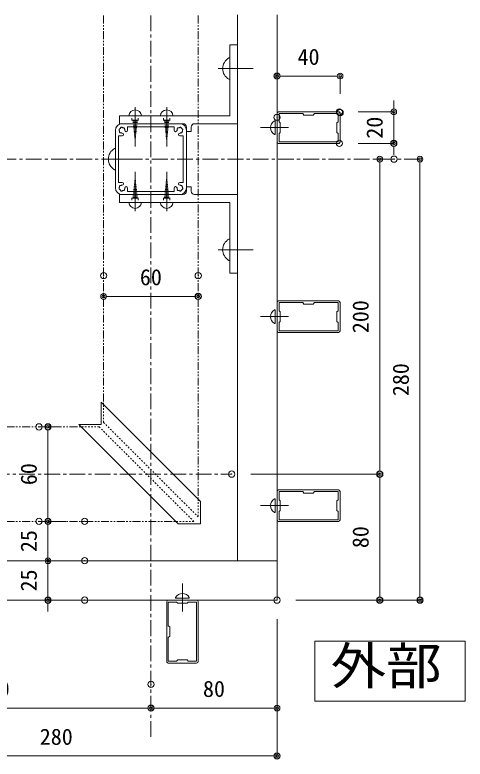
# Model space of a CAD drawing. Units: millimetres, scale not verified. Extents: x -1682 to 1682, y -1188 to 1188.
# Drawn here: x 555.7 to 841.2, y 255.4 to 728 of the extents above; entities that cross this region are included whole.
import ezdxf
from ezdxf.enums import TextEntityAlignment as Align

# ---------------------------------------------------------------- set-up
doc = ezdxf.new("R2010")
doc.units = ezdxf.units.MM
doc.header["$LTSCALE"] = 8
doc.header["$PDMODE"] = 32
doc.header["$PDSIZE"] = 4
for name, pattern in [('USER1', [2, 1.25, -0.25, 0.25, -0.25]), ('USER2', [1.25, 0.625, -0.125, 0.125, -0.125, 0.125, -0.125]), ('USER5', [0.25, 0.125, -0.125])]:
    doc.linetypes.add(name, pattern=pattern)
for name, color, linetype, lineweight in [('0-0_0', 7, 'Continuous', 18), ('0-1_DEFPOINTS', 7, 'Continuous', 18), ('0-6_2躯体線', 4, 'Continuous', 18), ('0-7_3中心線', 2, 'USER1', 18), ('0-8_41ｱﾙﾐ', 6, 'Continuous', 18), ('0-9_1手摺寸法', 7, 'Continuous', 18), ('0-A_42ｱﾙﾐ部品', 6, 'Continuous', 18), ('0-B_P4-12', 7, 'Continuous', 18), ('0-C_4アルミ', 6, 'Continuous', 18), ('1-0_CYAN', 4, 'Continuous', 18), ('1-2_3アルミ部材', 6, 'Continuous', 18)]:
    doc.layers.add(name, color=color, linetype=linetype, lineweight=lineweight)
doc.styles.add('ＭＳ ゴシック', font='')
doc.styles.get('ＭＳ ゴシック').set_extended_font_data('MS Gothic')

# ---------------------------------------------------------------- blocks, each defined once
blk = doc.blocks.new('_ORIGIN2')
at = {"layer": '0-0_0'}
blk.add_line((-0.5, 0), (-1, 0), dxfattribs=at)
for radius in [0.5, 0.25]:
    blk.add_circle((0, 0), radius, dxfattribs=at)
blk = doc.blocks.new('D49')
at = {"layer": '0-1_DEFPOINTS'}
for p in [(863.7, 780.287), (583.7, 733.671), (863.7, 681.322)]:
    blk.add_point(p, dxfattribs=at)
at = {"layer": '0-9_1手摺寸法'}
for p, q in [((863.7, 768.287), (863.7, 681.322)), ((583.7, 721.671), (583.7, 681.322)), ((587.3, 681.322), (860.1, 681.322))]:
    blk.add_line(p, q, dxfattribs=at)
at = {"layer": '0-9_1手摺寸法', "xscale": 3.6, "yscale": 3.6, "rotation": 180}
blk.add_blockref('_ORIGIN2', (583.7, 681.322), dxfattribs=at)
at = {"layer": '0-9_1手摺寸法', "xscale": 3.6, "yscale": 3.6}
blk.add_blockref('_ORIGIN2', (863.7, 681.322), dxfattribs=at)
at = {"layer": '0-9_1手摺寸法', "style": 'ＭＳ ゴシック'}
blk.add_text('280', height=10.26, dxfattribs=at).set_placement((713.2, 685.322), align=Align.BOTTOM_LEFT)
blk = doc.blocks.new('D50')
at = {"layer": '0-1_DEFPOINTS'}
for p in [(863.7, 780.287), (783.7, 726.789), (783.7, 711.726)]:
    blk.add_point(p, dxfattribs=at)
at = {"layer": '0-9_1手摺寸法'}
for p, q in [((863.7, 768.287), (863.7, 711.726)), ((783.7, 714.789), (783.7, 711.726)), ((860.1, 711.726), (787.3, 711.726))]:
    blk.add_line(p, q, dxfattribs=at)
at = {"layer": '0-9_1手摺寸法', "xscale": 3.6, "yscale": 3.6, "rotation": 180}
blk.add_blockref('_ORIGIN2', (783.7, 711.726), dxfattribs=at)
at = {"layer": '0-9_1手摺寸法', "xscale": 3.6, "yscale": 3.6}
blk.add_blockref('_ORIGIN2', (863.7, 711.726), dxfattribs=at)
at = {"layer": '0-9_1手摺寸法', "style": 'ＭＳ ゴシック'}
blk.add_text('80', height=10.26, dxfattribs=at).set_placement((816.7, 715.726), align=Align.BOTTOM_LEFT)
blk = doc.blocks.new('D51')
at = {"layer": '0-1_DEFPOINTS'}
for p in [(583.7, 733.671), (783.7, 726.789), (783.7, 711.726)]:
    blk.add_point(p, dxfattribs=at)
at = {"layer": '0-9_1手摺寸法'}
for p, q in [((583.7, 721.671), (583.7, 711.726)), ((783.7, 714.789), (783.7, 711.726)), ((587.3, 711.726), (780.1, 711.726))]:
    blk.add_line(p, q, dxfattribs=at)
at = {"layer": '0-9_1手摺寸法', "xscale": 3.6, "yscale": 3.6, "rotation": 180}
blk.add_blockref('_ORIGIN2', (583.7, 711.726), dxfattribs=at)
at = {"layer": '0-9_1手摺寸法', "xscale": 3.6, "yscale": 3.6}
blk.add_blockref('_ORIGIN2', (783.7, 711.726), dxfattribs=at)
at = {"layer": '0-9_1手摺寸法', "style": 'ＭＳ ゴシック'}
blk.add_text('200', height=10.26, dxfattribs=at).set_placement((673.2, 715.726), align=Align.BOTTOM_LEFT)
blk = doc.blocks.new('D52')
at = {"layer": '0-1_DEFPOINTS'}
for p in [(712.733, 890.287), (718.403, 890.287), (712.733, 830.287)]:
    blk.add_point(p, dxfattribs=at)
at = {"layer": '0-9_1手摺寸法'}
for p, q in [((724.733, 890.287), (718.403, 890.287)), ((718.403, 833.887), (718.403, 886.687)), ((724.733, 830.287), (718.403, 830.287))]:
    blk.add_line(p, q, dxfattribs=at)
at = {"layer": '0-9_1手摺寸法', "xscale": 3.6, "yscale": 3.6}
for p, rotation in [((718.403, 890.287), 90), ((718.403, 830.287), 270)]:
    blk.add_blockref('_ORIGIN2', p, dxfattribs=dict(at, rotation=rotation))
at = {"layer": '0-9_1手摺寸法', "style": 'ＭＳ ゴシック'}
blk.add_text('60', height=10.26, rotation=90, dxfattribs=at).set_placement((714.403, 853.287), align=Align.BOTTOM_LEFT)
blk = doc.blocks.new('D53')
at = {"layer": '0-1_DEFPOINTS'}
for p in [(753.7, 986.354), (813.7, 986.354), (813.7, 973.14)]:
    blk.add_point(p, dxfattribs=at)
at = {"layer": '0-9_1手摺寸法'}
for p, q in [((753.7, 974.354), (753.7, 973.14)), ((813.7, 974.354), (813.7, 973.14)), ((757.3, 973.14), (810.1, 973.14))]:
    blk.add_line(p, q, dxfattribs=at)
at = {"layer": '0-9_1手摺寸法', "xscale": 3.6, "yscale": 3.6, "rotation": 180}
blk.add_blockref('_ORIGIN2', (753.7, 973.14), dxfattribs=at)
at = {"layer": '0-9_1手摺寸法', "xscale": 3.6, "yscale": 3.6}
blk.add_blockref('_ORIGIN2', (813.7, 973.14), dxfattribs=at)
at = {"layer": '0-9_1手摺寸法', "style": 'ＭＳ ゴシック'}
blk.add_text('60', height=10.26, dxfattribs=at).set_placement((776.7, 977.14), align=Align.BOTTOM_LEFT)
blk = doc.blocks.new('HK-013')
at = {"layer": '0-A_42ｱﾙﾐ部品'}
for p, q in [((18.3, 22.5), (-18.3, 22.5)), ((14.8, 20.5), (-14.8, 20.5)), ((-14.8, 20.5), (-14.8, 18.3)), ((14.8, 20.5), (14.8, 18.3)), ((-22.5, 18.3), (-22.5, -18.3)), ((-22.5, 18.3), (-22.5, 18.3)), ((-20.5, 14.8), (-20.5, -14.8)), ((-18.3, 14.8), (-20.5, 14.8)), ((18.3, 14.8), (20.5, 14.8)), ((20.5, 14.8), (20.5, -14.8)), ((22.5, 18.3), (22.5, -18.3)), ((-22.5, -18.3), (-22.5, -18.3)), ((-18.3, -14.8), (-20.5, -14.8)), ((-14.8, -20.5), (-14.8, -18.3)), ((14.8, -20.5), (14.8, -18.3)), ((18.3, -14.8), (20.5, -14.8)), ((18.3, -22.5), (-18.3, -22.5)), ((14.8, -20.5), (-14.8, -20.5))]:
    blk.add_line(p, q, dxfattribs=at)
for centre, radius, start, end in [((-18.3, 18.3), 4.2, 90, 180), ((-19.749, 18.688), 0.5, 97.02431, 165), ((-18.3, 18.3), 1.75, 135, 149.64111), ((-18.3, 18.3), 1.75, 120.35889, 135), ((-18.688, 19.749), 0.5, 105, 172.97569), ((-18.688, 19.749), 0.5, 37.02431, 105), ((-18.3, 18.3), 1.75, 75, 89.64111), ((-18.3, 18.3), 1.75, 60.35889, 75), ((-17.239, 19.361), 0.5, 45, 112.97569), ((-17.239, 19.361), 0.5, 337.02431, 45), ((-18.3, 18.3), 1.75, 15, 29.64111), ((18.3, 18.3), 1.75, 150.35889, 165), ((17.239, 19.361), 0.5, 135, 202.97569), ((17.239, 19.361), 0.5, 67.02431, 135), ((18.3, 18.3), 1.75, 105, 119.64111), ((18.3, 18.3), 1.75, 90.35889, 105), ((18.688, 19.749), 0.5, 75, 142.97569), ((18.3, 18.3), 4.2, 0, 90), ((18.688, 19.749), 0.5, 7.02431, 75), ((18.3, 18.3), 1.75, 45, 59.64111), ((18.3, 18.3), 1.75, 30.35889, 45), ((19.749, 18.688), 0.5, 15, 82.97569), ((-19.749, 18.688), 0.5, 165, 232.97569), ((-18.3, 18.3), 1.75, 180.35889, 195), ((-18.3, 18.3), 1.75, 195, 209.64111), ((-19.361, 17.239), 0.5, 157.02431, 225), ((-19.361, 17.239), 0.5, 225, 292.97569), ((-18.3, 18.3), 1.75, 240.35889, 255), ((-18.3, 18.3), 1.75, 255, 270), ((-18.3, 15.675), 0.875, 270, 90), ((-18.3, 18.3), 1.75, 0.35889, 15), ((-15.675, 18.3), 0.875, 180, 0), ((15.675, 18.3), 0.875, 180, 360), ((18.3, 18.3), 1.75, 165, 179.64111), ((18.3, 15.675), 0.875, 90, 270), ((18.3, 18.3), 1.75, 270, 285), ((18.3, 18.3), 1.75, 285, 299.64111), ((19.361, 17.239), 0.5, 247.02431, 315), ((19.361, 17.239), 0.5, 315, 22.97569), ((18.3, 18.3), 1.75, 330.35889, 345), ((18.3, 18.3), 1.75, 345, 359.64111), ((19.749, 18.688), 0.5, 307.02431, 15), ((-18.3, -18.3), 4.2, 180, 270), ((-19.749, -18.688), 0.5, 127.02431, 195), ((-19.749, -18.688), 0.5, 195, 262.97569), ((-18.3, -18.3), 1.75, 165, 179.64111), ((-18.3, -18.3), 1.75, 150.35889, 165), ((-19.361, -17.239), 0.5, 135, 202.97569), ((-19.361, -17.239), 0.5, 67.02431, 135), ((-18.3, -18.3), 1.75, 105, 119.64111), ((-18.3, -18.3), 1.75, 90, 105), ((-18.3, -15.675), 0.875, 270, 90), ((-18.3, -18.3), 1.75, 330.35889, 345), ((-18.3, -18.3), 1.75, 345, 359.64111), ((-15.675, -18.3), 0.875, 360, 180), ((15.675, -18.3), 0.875, 0, 180), ((18.3, -18.3), 1.75, 180.35889, 195), ((18.3, -18.3), 1.75, 195, 209.64111), ((18.3, -15.675), 0.875, 90, 270), ((18.3, -18.3), 1.75, 75, 90), ((18.3, -18.3), 4.2, 270, 360), ((18.3, -18.3), 1.75, 60.35889, 75), ((19.361, -17.239), 0.5, 45, 112.97569), ((19.361, -17.239), 0.5, 337.02431, 45), ((19.749, -18.688), 0.5, 277.02431, 345), ((18.3, -18.3), 1.75, 15, 29.64111), ((18.3, -18.3), 1.75, 0.35889, 15), ((19.749, -18.688), 0.5, 345, 52.97569), ((-18.3, -18.3), 1.75, 210.35889, 225), ((-18.3, -18.3), 1.75, 225, 239.64111), ((-18.688, -19.749), 0.5, 187.02431, 255), ((-18.688, -19.749), 0.5, 255, 322.97569), ((-18.3, -18.3), 1.75, 270.35889, 285), ((-18.3, -18.3), 1.75, 285, 299.64111), ((-17.239, -19.361), 0.5, 247.02431, 315), ((-17.239, -19.361), 0.5, 315, 22.97569), ((17.239, -19.361), 0.5, 157.02431, 225), ((17.239, -19.361), 0.5, 225, 292.97569), ((18.3, -18.3), 1.75, 240.35889, 255), ((18.3, -18.3), 1.75, 255, 269.64111), ((18.688, -19.749), 0.5, 217.02431, 285), ((18.688, -19.749), 0.5, 285, 352.97569), ((18.3, -18.3), 1.75, 300.35889, 315), ((18.3, -18.3), 1.75, 315, 329.64111)]:
    blk.add_arc(centre, radius, start, end, dxfattribs=at)
blk = doc.blocks.new('A$C3D1E4F94')
at = {"layer": '0-6_2躯体線'}
for p, q in [((8, 11), (8, 50.09)), ((7.28, 38.72), (8.72, 38.72)), ((7.46, 40.32), (8.54, 40.32)), ((7.64, 41.92), (8.36, 41.92)), ((7.82, 43.52), (8.18, 43.52)), ((6.2, 29.12), (9.8, 29.12)), ((6.38, 30.72), (9.62, 30.72)), ((6.56, 32.32), (9.44, 32.32)), ((6.74, 33.92), (9.26, 33.92)), ((6.92, 35.52), (9.08, 35.52)), ((7.1, 37.12), (8.9, 37.12)), ((5.12, 19.52), (10.88, 19.52)), ((5.3, 21.12), (10.7, 21.12)), ((5.48, 22.72), (10.52, 22.72)), ((5.66, 24.32), (10.34, 24.32)), ((5.84, 25.92), (10.16, 25.92)), ((6.02, 27.52), (9.98, 27.52)), ((4, 17), (4, 14)), ((4.76, 16.32), (11.24, 16.32)), ((4.94, 17.92), (11.06, 17.92)), ((12, 17), (12, 14))]:
    blk.add_line(p, q, dxfattribs=at)
blk.add_arc((8, 11.54), 8.02, 183.8385, 356.1615, dxfattribs=at)
at = {"layer": '0-C_4アルミ'}
blk.add_line((8, 0), (8, 30), dxfattribs=at)
blk = doc.blocks.new('A$C4E7E0D89')
at = {"layer": '0-8_41ｱﾙﾐ'}
blk.add_line((150, 100), (69.181, 100), dxfattribs=at)
for points in [[(65, 104.181), (65, 110), (59, 110), (59, 104.181)], [(54.819, 100), (0, 100), (0, 0)]]:
    blk.add_lwpolyline(points, dxfattribs=at)
for centre, start, end in [((54.819, 104.181), 270, 0), ((69.181, 104.181), 180, 270)]:
    blk.add_arc(centre, 4.181, start, end, dxfattribs=at)
at = {"layer": '0-C_4アルミ'}
for p, q in [((150, 90), (150, 100)), ((10, 90), (10, 0)), ((150, 90), (10, 90)), ((10, 0), (0, 0))]:
    blk.add_line(p, q, dxfattribs=at)
blk = doc.blocks.new('D61')
at = {"layer": '0-1_DEFPOINTS'}
for p in [(937.822, 1060.287), (863.7, 780.287), (954.344, 780.287)]:
    blk.add_point(p, dxfattribs=at)
at = {"layer": '0-9_1手摺寸法'}
for p, q in [((949.822, 1060.287), (954.344, 1060.287)), ((954.344, 1056.687), (954.344, 783.887)), ((875.7, 780.287), (954.344, 780.287))]:
    blk.add_line(p, q, dxfattribs=at)
at = {"layer": '0-9_1手摺寸法', "xscale": 3.6, "yscale": 3.6}
for p, rotation in [((954.344, 1060.287), 90), ((954.344, 780.287), 270)]:
    blk.add_blockref('_ORIGIN2', p, dxfattribs=dict(at, rotation=rotation))
at = {"layer": '0-9_1手摺寸法', "style": 'ＭＳ ゴシック'}
blk.add_text('280', height=10.26, rotation=90, dxfattribs=at).set_placement((950.344, 909.787), align=Align.BOTTOM_LEFT)
blk = doc.blocks.new('D62')
at = {"layer": '0-1_DEFPOINTS'}
for p in [(937.822, 1060.287), (834.972, 860.287), (928.839, 860.287)]:
    blk.add_point(p, dxfattribs=at)
at = {"layer": '0-9_1手摺寸法'}
for p, q in [((925.822, 1060.287), (928.839, 1060.287)), ((928.839, 1056.687), (928.839, 863.887)), ((846.972, 860.287), (928.839, 860.287))]:
    blk.add_line(p, q, dxfattribs=at)
at = {"layer": '0-9_1手摺寸法', "xscale": 3.6, "yscale": 3.6}
for p, rotation in [((928.839, 1060.287), 90), ((928.839, 860.287), 270)]:
    blk.add_blockref('_ORIGIN2', p, dxfattribs=dict(at, rotation=rotation))
at = {"layer": '0-9_1手摺寸法', "style": 'ＭＳ ゴシック'}
blk.add_text('200', height=10.26, rotation=90, dxfattribs=at).set_placement((924.839, 949.787), align=Align.BOTTOM_LEFT)
blk = doc.blocks.new('D63')
at = {"layer": '0-1_DEFPOINTS'}
for p in [(834.972, 860.287), (863.7, 780.287), (928.839, 780.287)]:
    blk.add_point(p, dxfattribs=at)
at = {"layer": '0-9_1手摺寸法'}
for p, q in [((846.972, 860.287), (928.839, 860.287)), ((928.839, 856.687), (928.839, 783.887)), ((875.7, 780.287), (928.839, 780.287))]:
    blk.add_line(p, q, dxfattribs=at)
at = {"layer": '0-9_1手摺寸法', "xscale": 3.6, "yscale": 3.6}
for p, rotation in [((928.839, 860.287), 90), ((928.839, 780.287), 270)]:
    blk.add_blockref('_ORIGIN2', p, dxfattribs=dict(at, rotation=rotation))
at = {"layer": '0-9_1手摺寸法', "style": 'ＭＳ ゴシック'}
blk.add_text('80', height=10.26, rotation=90, dxfattribs=at).set_placement((924.839, 813.287), align=Align.BOTTOM_LEFT)
blk = doc.blocks.new('D64')
at = {"layer": '0-1_DEFPOINTS'}
for p in [(741.702, 805.287), (718.403, 780.287), (741.702, 780.287)]:
    blk.add_point(p, dxfattribs=at)
at = {"layer": '0-9_1手摺寸法'}
for p, q in [((718.403, 808.887), (718.403, 812.487)), ((729.702, 805.287), (718.403, 805.287)), ((718.403, 805.287), (718.403, 780.287)), ((729.702, 780.287), (718.403, 780.287)), ((718.403, 776.687), (718.403, 773.087))]:
    blk.add_line(p, q, dxfattribs=at)
at = {"layer": '0-9_1手摺寸法', "xscale": 3.6, "yscale": 3.6}
for p, rotation in [((718.403, 805.287), 270), ((718.403, 780.287), 90)]:
    blk.add_blockref('_ORIGIN2', p, dxfattribs=dict(at, rotation=rotation))
at = {"layer": '0-9_1手摺寸法', "style": 'ＭＳ ゴシック'}
blk.add_text('25', height=10.26, rotation=90, dxfattribs=at).set_placement((714.403, 785.787), align=Align.BOTTOM_LEFT)
blk = doc.blocks.new('D65')
at = {"layer": '0-1_DEFPOINTS'}
for p in [(718.403, 830.287), (741.702, 830.287), (741.702, 805.287)]:
    blk.add_point(p, dxfattribs=at)
at = {"layer": '0-9_1手摺寸法'}
for p, q in [((718.403, 833.887), (718.403, 837.487)), ((729.702, 830.287), (718.403, 830.287)), ((718.403, 805.287), (718.403, 830.287)), ((729.702, 805.287), (718.403, 805.287)), ((718.403, 801.687), (718.403, 798.087))]:
    blk.add_line(p, q, dxfattribs=at)
at = {"layer": '0-9_1手摺寸法', "xscale": 3.6, "yscale": 3.6}
for p, rotation in [((718.403, 830.287), 270), ((718.403, 805.287), 90)]:
    blk.add_blockref('_ORIGIN2', p, dxfattribs=dict(at, rotation=rotation))
at = {"layer": '0-9_1手摺寸法', "style": 'ＭＳ ゴシック'}
blk.add_text('25', height=10.26, rotation=90, dxfattribs=at).set_placement((714.403, 810.787), align=Align.BOTTOM_LEFT)
blk = doc.blocks.new('D69')
at = {"layer": '0-1_DEFPOINTS'}
for p in [(863.7, 1113.067), (903.7, 1089.787), (863.7, 1086.787)]:
    blk.add_point(p, dxfattribs=at)
at = {"layer": '0-9_1手摺寸法'}
for p, q in [((863.7, 1098.787), (863.7, 1113.067)), ((900.1, 1113.067), (867.3, 1113.067)), ((903.7, 1101.787), (903.7, 1113.067))]:
    blk.add_line(p, q, dxfattribs=at)
at = {"layer": '0-9_1手摺寸法', "xscale": 3.6, "yscale": 3.6, "rotation": 180}
blk.add_blockref('_ORIGIN2', (863.7, 1113.067), dxfattribs=at)
at = {"layer": '0-9_1手摺寸法', "xscale": 3.6, "yscale": 3.6}
blk.add_blockref('_ORIGIN2', (903.7, 1113.067), dxfattribs=at)
at = {"layer": '0-9_1手摺寸法', "style": 'ＭＳ ゴシック'}
blk.add_text('40', height=10.26, dxfattribs=at).set_placement((876.7, 1117.067), align=Align.BOTTOM_LEFT)
blk = doc.blocks.new('D70')
at = {"layer": '0-1_DEFPOINTS'}
for p in [(903.2, 1090.287), (903.2, 1070.287), (937.746, 1070.287)]:
    blk.add_point(p, dxfattribs=at)
at = {"layer": '0-9_1手摺寸法'}
for p, q in [((937.746, 1093.887), (937.746, 1097.487)), ((915.2, 1090.287), (937.746, 1090.287)), ((937.746, 1090.287), (937.746, 1070.287)), ((915.2, 1070.287), (937.746, 1070.287)), ((937.746, 1066.687), (937.746, 1063.087))]:
    blk.add_line(p, q, dxfattribs=at)
at = {"layer": '0-9_1手摺寸法', "xscale": 3.6, "yscale": 3.6}
for p, rotation in [((937.746, 1090.287), 270), ((937.746, 1070.287), 90)]:
    blk.add_blockref('_ORIGIN2', p, dxfattribs=dict(at, rotation=rotation))
at = {"layer": '0-9_1手摺寸法', "style": 'ＭＳ ゴシック'}
blk.add_text('20', height=10.26, rotation=90, dxfattribs=at).set_placement((933.746, 1073.287), align=Align.BOTTOM_LEFT)
blk = doc.blocks.new('A$C50F8216C')
at = {"layer": '0-8_41ｱﾙﾐ'}
for p, q in [((0, 19), (0, 1)), ((1, 20), (39, 20)), ((1.3, 19), (38.7, 19)), ((1.3, 19), (1.3, 13.7)), ((38.7, 19), (38.7, 13.7)), ((40, 19), (40, 1)), ((2, 13), (1.3, 13.7)), ((2, 13), (2, 7)), ((38, 13), (38.7, 13.7)), ((38, 13), (38, 7)), ((1.3, 6.3), (2, 7)), ((1.3, 6.3), (1.3, 1)), ((38.7, 6.3), (38, 7)), ((38.7, 6.3), (38.7, 1)), ((39, 0), (1, 0)), ((16.3, 1), (1.3, 1)), ((16.3, 1), (17, 2)), ((23, 2), (17, 2)), ((23, 2), (23.7, 1)), ((38.7, 1), (23.7, 1))]:
    blk.add_line(p, q, dxfattribs=at)
for centre, start, end in [((1, 19), 90, 180), ((39, 19), 0, 90), ((1, 1), 180, 270), ((39, 1), 270, 0)]:
    blk.add_arc(centre, 1, start, end, dxfattribs=at)

msp = doc.modelspace()

# ---------------------------------------------------------------- linework, layer by layer
at = {"layer": '0-0_0', "linetype": 'USER5'}
for p, q in [((611.96, 469.174), (611.96, 480.488)), ((611.96, 469.174), (671.96, 409.174)), ((609.132, 466.345), (597.818, 466.345)), ((609.132, 466.345), (669.132, 406.345)), ((671.96, 420.488), (671.96, 409.174)), ((669.132, 406.345), (657.818, 406.345))]:
    msp.add_line(p, q, dxfattribs=at)
at = {"layer": '0-6_2躯体線'}
for p, q in [((691.46, 700.595), (691.96, 700.595)), ((691.96, 700.595), (691.96, 687.095)), ((706.901, 693.845), (684.644, 693.845)), ((691.46, 687.095), (691.96, 687.095)), ((720.34, 660.665), (720.66, 660.665)), ((720.66, 660.665), (720.66, 652.025)), ((711.408, 656.345), (729.213, 656.345)), ((720.34, 652.025), (720.66, 652.025)), ((618.96, 643.095), (619.46, 643.095)), ((619.46, 643.095), (619.46, 629.595)), ((634.401, 636.345), (612.144, 636.345)), ((618.96, 629.595), (619.46, 629.595)), ((691.46, 585.595), (691.96, 585.595)), ((691.96, 572.095), (691.96, 585.595)), ((706.901, 578.845), (684.644, 578.845)), ((691.46, 572.095), (691.96, 572.095)), ((720.34, 540.665), (720.66, 540.665)), ((720.66, 540.665), (720.66, 532.025)), ((711.408, 536.345), (729.213, 536.345)), ((720.34, 532.025), (720.66, 532.025)), ((720.34, 420.665), (720.66, 420.665)), ((720.66, 420.665), (720.66, 412.025)), ((711.408, 416.345), (729.213, 416.345)), ((720.34, 412.025), (720.66, 412.025)), ((661.96, 366.898), (661.96, 349.092)), ((657.64, 357.965), (657.64, 357.645)), ((657.64, 357.645), (666.28, 357.645)), ((666.28, 357.965), (666.28, 357.645))]:
    msp.add_line(p, q, dxfattribs=at)
for centre, radius, start, end in [((695.156, 693.845), 7.695, 118.69866, 241.30134), ((722.705, 656.345), 4.925, 118.69866, 241.30134), ((622.656, 636.345), 7.695, 118.69866, 241.30134), ((695.156, 578.845), 7.695, 118.69866, 241.30134), ((722.705, 536.345), 4.925, 118.69866, 241.30134), ((722.705, 416.345), 4.925, 118.69866, 241.30134), ((661.96, 355.6), 4.925, 28.69866, 151.30134)]:
    msp.add_arc(centre, radius, start, end, dxfattribs=at)
at = {"layer": '0-7_3中心線', "linetype": 'USER2'}
for p, q in [((611.96, 727.527), (611.96, 480.488)), ((671.96, 727.527), (671.96, 420.488)), ((350.351, 466.345), (597.818, 466.345)), ((350.351, 406.345), (657.818, 406.345))]:
    msp.add_line(p, q, dxfattribs=at)
at = {"layer": '0-7_3中心線'}
for p, q in [((641.96, 727.527), (641.96, 268.882)), ((812.605, 636.345), (532.244, 636.345)), ((350.351, 436.345), (693.232, 436.345))]:
    msp.add_line(p, q, dxfattribs=at)
at = {"layer": '0-9_1手摺寸法', "color": 3}
for p, q in [((696.96, 381.345), (696.96, 727.955)), ((721.96, 356.345), (721.96, 727.955)), ((696.96, 381.345), (350.351, 381.345)), ((696.96, 381.345), (721.96, 381.345)), ((721.96, 356.345), (350.351, 356.345))]:
    msp.add_line(p, q, dxfattribs=at)
at = {"layer": '0-B_P4-12'}
msp.add_line((745.895, 330.201), (745.895, 292.19), dxfattribs=at)
msp.add_lwpolyline([(745.895, 292.191), (841.22, 292.191), (841.22, 330.201), (745.895, 330.201)], dxfattribs=at)
at = {"layer": '1-0_CYAN'}
for p, q in [((610.46, 481.988), (673.46, 418.988)), ((596.318, 467.845), (659.318, 404.845))]:
    msp.add_line(p, q, dxfattribs=at)
for points in [[(596.318, 467.845), (610.46, 467.845), (610.46, 481.988)], [(659.318, 404.845), (673.46, 404.845), (673.46, 418.988)]]:
    msp.add_lwpolyline(points, dxfattribs=at)

# ---------------------------------------------------------------- block references
at = {"layer": '0-8_41ｱﾙﾐ', "rotation": 90}
msp.add_blockref('HK-013', (641.96, 636.345), dxfattribs=at)
at = {"layer": '0-8_41ｱﾙﾐ', "xscale": -1, "rotation": 90}
msp.add_blockref('HK-013', (641.96, 636.345), dxfattribs=at)
at = {"layer": '0-9_1手摺寸法', "yscale": 0.5, "rotation": 180}
for name, p, xscale in [('A$C4E7E0D89', (696.96, 708.845), 0.5), ('A$C3D1E4F94', (627.96, 669.345), -0.5), ('A$C3D1E4F94', (647.96, 669.345), -0.5)]:
    msp.add_blockref(name, p, dxfattribs=dict(at, xscale=xscale))
at = {"layer": '0-9_1手摺寸法'}
for name in ['D69', 'D70', 'D62', 'D61', 'D53', 'D52', 'D63', 'D65', 'D64', 'D49', 'D50', 'D51']:
    msp.add_blockref(name, (-141.739, -423.942), dxfattribs=at)
at = {"layer": '0-9_1手摺寸法', "yscale": 0.5}
for name, p, xscale in [('A$C3D1E4F94', (627.96, 603.345), 0.5), ('A$C3D1E4F94', (647.96, 603.345), 0.5), ('A$C4E7E0D89', (696.96, 563.845), -0.5)]:
    msp.add_blockref(name, p, dxfattribs=dict(at, xscale=xscale))
at = {"layer": '1-2_3アルミ部材', "xscale": -1, "rotation": 180}
for p in [(721.96, 666.345), (721.96, 546.345), (721.96, 426.345)]:
    msp.add_blockref('A$C50F8216C', p, dxfattribs=at)
at = {"layer": '1-2_3アルミ部材', "rotation": 270}
msp.add_blockref('A$C50F8216C', (651.96, 356.345), dxfattribs=at)

# ---------------------------------------------------------------- texts
at = {"layer": '0-B_P4-12', "style": 'ＭＳ ゴシック', "width": 1.1}
msp.add_text('外部', height=23.46, dxfattribs=at).set_placement((755.954, 295.823), align=Align.BOTTOM_LEFT)

doc.saveas('drawing.dxf')
